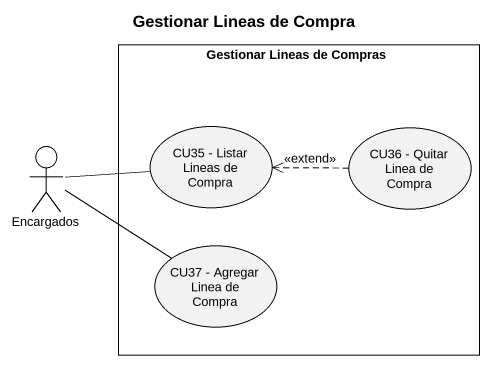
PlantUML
@startuml
title Gestionar Lineas de Compra
rectangle "Gestionar Lineas de Compras" as Gestionar_Lineas_de_Compras {
  usecase "CU35 - Listar Lineas de Compra" as CU35_Listar_Lineas_de_Compra
  usecase "CU36 - Quitar Linea de Compra" as CU36_Quitar_Linea_de_Compra
  usecase "CU37 - Agregar Linea de Compra" as CU37_Agregar_Linea_de_Compra
}
actor Encargados
Encargados -right- CU35_Listar_Lineas_de_Compra
Encargados -right- CU37_Agregar_Linea_de_Compra
CU36_Quitar_Linea_de_Compra .left.> CU35_Listar_Lineas_de_Compra : <<extend>>
@enduml
